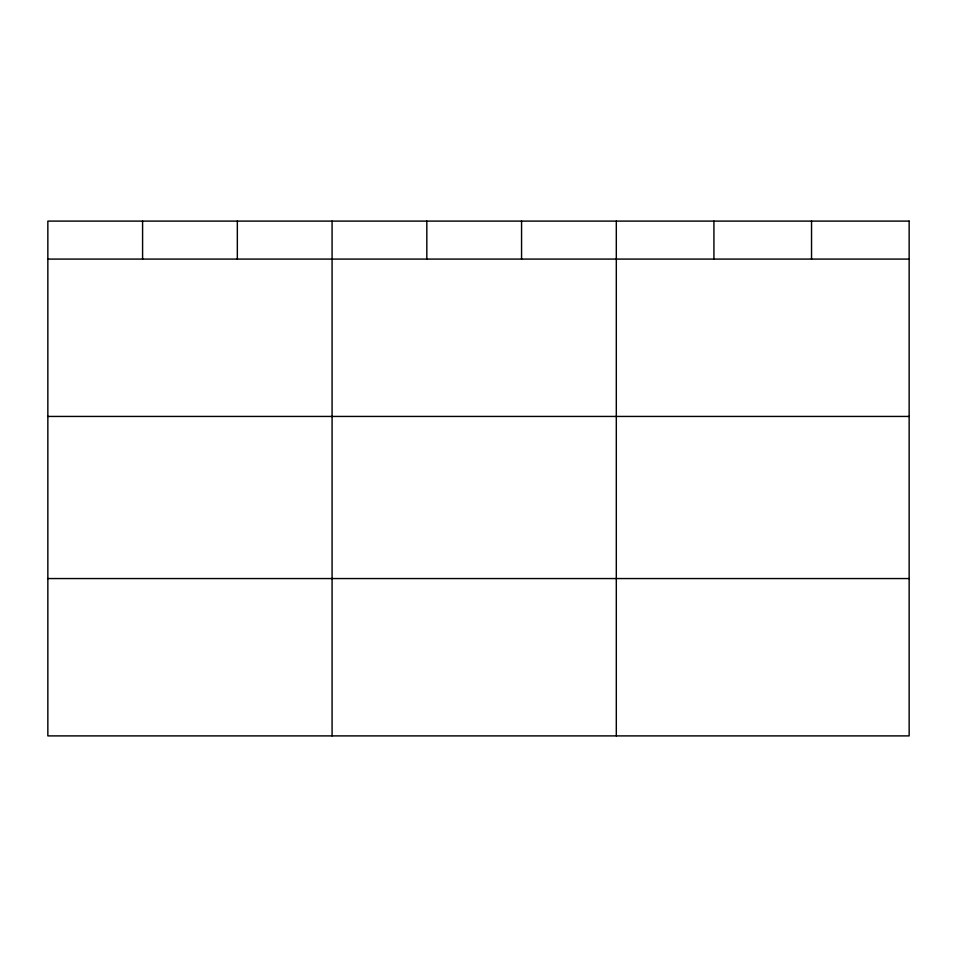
<?xml version="1.0" encoding="UTF-8"?>
<svg xmlns="http://www.w3.org/2000/svg" width="957" height="957" viewBox="0 0 957 957"><rect width="100%" height="100%" fill="white"/><g stroke="black" fill="none" stroke-linecap="round" stroke-linejoin="round"><path stroke-width="1.44" d="M47.85 259.084L909.15 259.084M47.85 416.439L909.15 416.439M47.85 578.554L909.15 578.554M811.536 221.103L811.536 259.084M713.922 221.103L713.922 259.084M616.308 221.103L616.308 735.897M521.565 221.103L521.565 259.084M426.822 221.103L426.822 259.084M332.079 221.103L332.079 735.897M237.336 221.103L237.336 259.084M142.593 221.103L142.593 259.084M909.15 221.103L47.85 221.103L47.85 735.897L909.15 735.897L909.15 221.103"/></g></svg>
